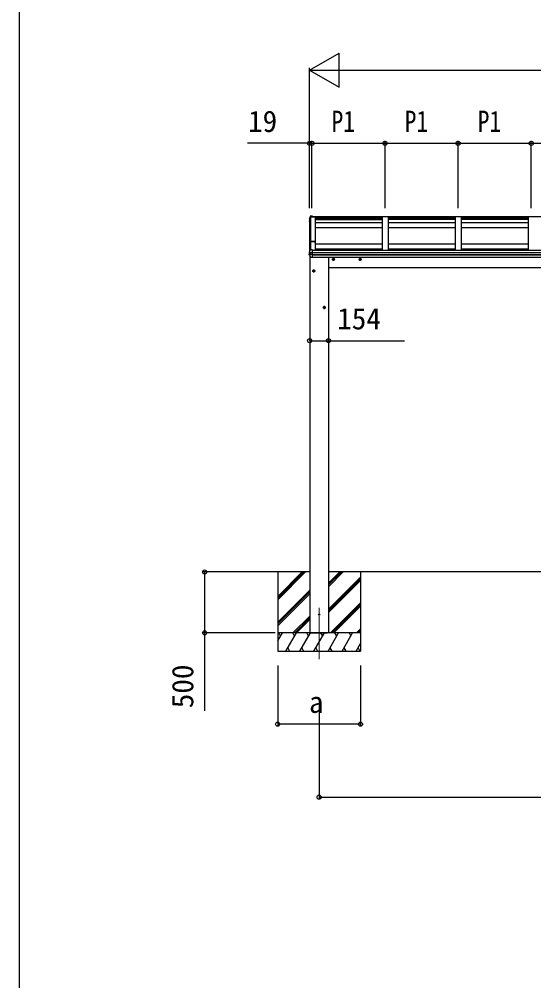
# Model space of a CAD drawing. Units: millimetres, scale not verified. Extents: x -700 to 700, y -1044 to 1038.
# Drawn here: x -700 to -488.8, y 285.2 to 680.2 of the extents above; entities that cross this region are included whole.
import ezdxf
from ezdxf.enums import TextEntityAlignment as Align

# ---------------------------------------------------------------- set-up
doc = ezdxf.new("R2010")
doc.units = ezdxf.units.MM
doc.header["$LTSCALE"] = 6
for name, color, linetype in [('0-3_YKK_11', 7, 'Continuous'), ('0-6_YKK_13', 4, 'Continuous'), ('0-7_YKK_A1', 4, 'Continuous'), ('0-8_YKK_D', 6, 'Continuous'), ('0-9_YKK_ZWAK', 7, 'Continuous')]:
    doc.layers.add(name, color=color, linetype=linetype)
doc.layers.add('0-5_YKK_12', color=2, linetype='Continuous', lineweight=18)
doc.styles.add('ＭＳ ゴシック', font='')
doc.styles.get('ＭＳ ゴシック').set_extended_font_data('MS Gothic')

msp = doc.modelspace()

# ---------------------------------------------------------------- linework, layer by layer
at = {"layer": '0-3_YKK_11'}
msp.add_line((-578.57, 588.729), (-578.57, 588.829), dxfattribs=at)
for points in [[(-578.619, 588.879), (-579.535, 588.889), (-580.335, 588.889), (-580.335, 588.844), (-580.29, 588.844), (-580.29, 588.729), (-580.245, 588.729), (-580.245, 588.829), (-579.807, 588.829), (-579.807, 588.729), (-579.762, 588.729), (-579.762, 588.814), (-579.535, 588.814), (-578.92, 588.829), (-578.92, 588.729)], [(-578.87, 588.679), (-578.807, 588.679), (-578.807, 588.724), (-578.875, 588.724), (-578.875, 588.834), (-578.615, 588.834), (-578.615, 588.724), (-578.682, 588.724), (-578.682, 588.679), (-578.62, 588.679)]]:
    msp.add_lwpolyline(points, dxfattribs=at)
for centre, start, end in [((-578.87, 588.729), 180.00001, 269.99999), ((-578.62, 588.729), 270.00001, 359.99999), ((-578.62, 588.829), 359.99998, 89.40627)]:
    msp.add_arc(centre, 0.05, start, end, dxfattribs=at)
at = {"layer": '0-5_YKK_12'}
for p, q in [((-580.77, 585.49), (-580.77, 585.02)), ((-576.895, 438.426), (-576.895, 417.372))]:
    msp.add_line(p, q, dxfattribs=at)
at = {"layer": '0-6_YKK_13'}
for p, q in [((-580.914, 597.279), (-580.914, 597.077)), ((-580.911, 597.296), (-580.912, 597.293)), ((-580.893, 598.227), (-580.893, 598.026)), ((-580.77, 597.158), (-580.861, 597.141)), ((-580.841, 597.962), (-580.77, 597.948)), ((-580.77, 597.359), (-580.827, 597.352)), ((-580.812, 597.074), (-580.77, 597.082)), ((-580.77, 598.042), (-580.798, 598.047)), ((-580.77, 598.024), (-580.798, 598.03)), ((-580.429, 599.029), (-580.369, 599.032)), ((-580.361, 599.043), (-580.38, 599.167)), ((-580.369, 599.032), (-580.38, 599.106)), ((-579.67, 599.328), (-580.378, 599.289)), ((-579.82, 599.073), (-580.361, 599.043)), ((-580.361, 599.043), (-580.361, 599.021)), ((-580.361, 599.024), (-579.82, 599.024)), ((-579.82, 599.185), (-579.82, 599.024)), ((-579.82, 599.185), (-579.67, 599.185)), ((-579.67, 599.328), (-579.67, 599.328)), ((-579.67, 599.328), (-579.67, 599.206)), ((-579.67, 599.185), (-579.67, 599.206)), ((-580.898, 584.331), (-580.898, 584.656)), ((-579.67, 585.484), (-579.67, 585.5)), ((-579.67, 585.45), (-579.67, 585.484)), ((-579.67, 584.339), (-579.67, 585.45)), ((-580.922, 583.403), (-580.922, 583.729)), ((-580.52, 583.848), (-580.881, 583.778)), ((-580.855, 584.281), (-580.858, 584.282)), ((-580.855, 584.281), (-580.855, 584.281)), ((-580.492, 584.234), (-580.811, 584.274)), ((-580.52, 584.238), (-580.52, 583.548)), ((-579.67, 584.234), (-580.409, 584.23)), ((-579.67, 583.541), (-580.409, 583.552)), ((-580.289, 582.381), (-580.288, 582.38)), ((-579.67, 582.326), (-580.249, 582.358)), ((-579.67, 584.276), (-579.67, 584.339)), ((-579.67, 584.234), (-579.67, 584.276)), ((-579.67, 583.541), (-579.67, 584.234)), ((-579.67, 583.446), (-579.67, 583.541)), ((-579.67, 583.37), (-579.67, 583.446)), ((-579.67, 582.346), (-579.67, 583.37)), ((-579.67, 582.326), (-579.67, 582.346)), ((-571.595, 581.514), (-570.445, 581.514)), ((-571.02, 580.888), (-571.02, 582.139)), ((-560.595, 581.514), (-559.445, 581.514)), ((-560.02, 580.888), (-560.02, 582.139)), ((-579.67, 576.764), (-578.52, 576.764)), ((-579.095, 576.138), (-579.095, 577.389)), ((-575.32, 561.764), (-574.17, 561.764)), ((-574.745, 561.138), (-574.745, 562.389))]:
    msp.add_line(p, q, dxfattribs=at)
for points in [[(-580.912, 597.295), (-580.913, 597.286), (-580.913, 597.28)], [(-580.905, 597.045), (-580.832, 596.918), (-580.77, 596.812)], [(-580.51, 599.229), (-580.722, 598.698), (-580.89, 598.251), (-580.893, 598.238), (-580.893, 598.234)], [(-580.893, 598.235), (-580.893, 598.229), (-580.893, 598.226)], [(-580.51, 599.05), (-580.56, 598.926), (-580.609, 598.801), (-580.657, 598.676), (-580.705, 598.551), (-580.752, 598.425), (-580.799, 598.3), (-580.845, 598.174), (-580.89, 598.047)], [(-579.67, 599.206), (-580.38, 599.167), (-580.38, 599.106), (-580.436, 599.103)], [(-580.365, 599.021), (-580.369, 599.049), (-580.369, 599.032)], [(-580.896, 584.672), (-580.898, 584.662), (-580.898, 584.656)], [(-580.502, 585.713), (-580.553, 585.584), (-580.604, 585.454), (-580.655, 585.325), (-580.704, 585.195), (-580.753, 585.065), (-580.801, 584.934), (-580.849, 584.803), (-580.896, 584.672)], [(-579.67, 585.5), (-580.37, 585.466), (-580.37, 585.748), (-580.458, 585.744)], [(-580.731, 584.269), (-580.793, 584.272), (-580.855, 584.281)], [(-580.492, 584.234), (-580.48, 584.233), (-580.472, 584.232)], [(-571.02, 581.138), (-571.345, 581.326), (-571.345, 581.701), (-571.02, 581.889)], [(-571.02, 581.138), (-570.695, 581.326), (-570.695, 581.701), (-571.02, 581.889)], [(-560.02, 581.138), (-560.345, 581.326), (-560.345, 581.701), (-560.02, 581.889)], [(-560.02, 581.138), (-559.695, 581.326), (-559.695, 581.701), (-560.02, 581.889)], [(-579.095, 576.388), (-579.42, 576.576), (-579.42, 576.951), (-579.095, 577.139)], [(-579.095, 576.388), (-578.77, 576.576), (-578.77, 576.951), (-579.095, 577.139)], [(-574.745, 561.388), (-575.07, 561.576), (-575.07, 561.951), (-574.745, 562.139)], [(-574.745, 561.388), (-574.42, 561.576), (-574.42, 561.951), (-574.745, 562.139)]]:
    msp.add_lwpolyline(points, dxfattribs=at)
for centre, radius in [((-571.02, 581.514), 0.425), ((-571.02, 581.514), 0.385), ((-571.02, 581.514), 0.325), ((-560.02, 581.514), 0.425), ((-560.02, 581.514), 0.385), ((-560.02, 581.514), 0.325), ((-579.095, 576.764), 0.425), ((-579.095, 576.764), 0.385), ((-579.095, 576.764), 0.325), ((-574.745, 561.764), 0.425), ((-574.745, 561.764), 0.385), ((-574.745, 561.764), 0.325), ((-576.895, 435.629), 0.25)]:
    msp.add_circle(centre, radius, dxfattribs=at)
for centre, radius, start, end in [((-580.849, 597.077), 0.0648, 100.8784, 209.72862), ((-580.848, 597.282), 0.0649, 99.76805, 169.97457), ((-580.829, 598.026), 0.0648, 160.55137, 259.11062), ((-580.826, 597.235), 0.116, 92.65141, 119.69627), ((-580.81, 597.059), 0.015, 100.87832, 209.80871), ((-559.182, 609.49), 24.952, 209.85327, 210.09589), ((-559.182, 609.472), 24.952, 209.85327, 210.09589), ((-580.795, 598.045), 0.015, 160.48478, 259.11069), ((-557.323, 589.701), 24.926, 158.04646, 160.43093), ((-580.795, 598.062), 0.015, 212.93591, 259.04607), ((-580.399, 599.16), 0.131, 80.76, 148.16555), ((-580.431, 599.019), 0.085, 92.9577, 157.99775), ((-580.428, 599.014), 0.015, 92.95769, 158.00506), ((-580.455, 585.694), 0.05, 92.95955, 157.94622), ((-580.872, 583.729), 0.0499, 100.914, 179.94879), ((-580.872, 583.403), 0.05, 180, 210.67851), ((-561.175, 595.088), 22.952, 210.67556, 213.61643), ((-580.848, 584.331), 0.05, 180, 258.54639), ((-580.537, 584.365), 0.819, 271.41275, 274.51688), ((-580.246, 582.407), 0.05, 213.61937, 266.89265)]:
    msp.add_arc(centre, radius, start, end, dxfattribs=at)
for centre, major_axis, ratio, start_param, end_param in [((-580.47, 583.558), (0.05, 0.0097), 0.067217, 3.1284981, 3.4826308), ((-580.477, 584.61), (-0.498, 0.106), 0.734427, 1.7356015, 1.8609052), ((-580.477, 583.171), (0.499, 0.098), 0.736539, 1.29146, 1.4167637)]:
    msp.add_ellipse(centre, major_axis=major_axis, ratio=ratio, start_param=start_param, end_param=end_param, dxfattribs=at)
at = {"layer": '0-7_YKK_A1'}
for p, q in [((-580.77, 598.094), (-580.414, 599.021)), ((-580.77, 598.094), (-580.77, 585.02)), ((-580.414, 599.021), (-578.57, 599.021)), ((-580.368, 599.021), (-580.368, 585.466)), ((-580.335, 585.468), (-580.335, 599.021)), ((-579.82, 599.1), (-309.82, 599.1)), ((-578.57, 599.021), (-578.57, 585.349)), ((-578.57, 598.748), (-551.07, 598.748)), ((-578.57, 598.246), (-551.07, 598.246)), ((-578.57, 598.003), (-551.07, 598.003)), ((-578.57, 597.927), (-551.07, 597.927)), ((-551.07, 596.579), (-578.57, 596.579)), ((-548.57, 599.021), (-551.07, 599.021)), ((-551.07, 599.021), (-551.07, 585.349)), ((-548.57, 599.021), (-551.07, 599.021)), ((-548.57, 599.021), (-548.57, 585.349)), ((-521.07, 598.748), (-548.57, 598.748)), ((-521.07, 598.246), (-548.57, 598.246)), ((-521.07, 598.003), (-548.57, 598.003)), ((-521.07, 597.927), (-548.57, 597.927)), ((-521.07, 596.579), (-548.57, 596.579)), ((-518.57, 599.021), (-521.07, 599.021)), ((-521.07, 599.021), (-521.07, 585.349)), ((-518.57, 599.021), (-518.57, 585.349)), ((-491.07, 598.748), (-518.57, 598.748)), ((-491.07, 598.246), (-518.57, 598.246)), ((-491.07, 598.003), (-518.57, 598.003)), ((-491.07, 597.927), (-518.57, 597.927)), ((-491.07, 596.579), (-518.57, 596.579)), ((-488.57, 599.021), (-491.07, 599.021)), ((-491.07, 599.021), (-491.07, 585.349)), ((-551.07, 594.454), (-578.57, 594.454)), ((-521.07, 594.454), (-548.57, 594.454)), ((-491.07, 594.454), (-518.57, 594.454)), ((-579.67, 585.349), (-309.97, 585.349)), ((-551.07, 587.794), (-578.57, 587.794)), ((-551.07, 585.668), (-578.57, 585.668)), ((-521.07, 587.794), (-548.57, 587.794)), ((-521.07, 585.668), (-548.57, 585.668)), ((-491.07, 587.794), (-518.57, 587.794)), ((-491.07, 585.668), (-518.57, 585.668)), ((-580.77, 584.269), (-580.77, 583.8)), ((-579.67, 584.372), (-309.97, 584.372)), ((-579.67, 584.327), (-309.97, 584.327)), ((-579.67, 583.465), (-309.97, 583.465)), ((-579.67, 583.367), (-309.97, 583.367)), ((-579.67, 582.466), (-309.97, 582.466)), ((-573.045, 578.129), (-316.595, 578.129)), ((-580.745, 453.129), (-607.723, 453.129)), ((-593.895, 453.129), (-593.895, 420.629)), ((-593.895, 443.08), (-583.846, 453.129)), ((-593.895, 442.373), (-583.139, 453.129)), ((-593.895, 441.665), (-582.432, 453.129)), ((-316.595, 453.129), (-573.045, 453.129)), ((-573.045, 447.097), (-567.013, 453.129)), ((-573.045, 447.804), (-567.72, 453.129)), ((-573.045, 437.905), (-559.895, 451.055)), ((-573.045, 437.198), (-559.895, 450.347)), ((-573.02, 448.536), (-568.427, 453.129)), ((-559.895, 453.129), (-559.895, 420.629)), ((-573.045, 436.491), (-559.895, 449.64)), ((-593.895, 432.473), (-580.745, 445.623)), ((-593.895, 431.766), (-580.745, 444.916)), ((-593.895, 431.059), (-580.745, 444.209)), ((-572.214, 428.129), (-559.895, 440.448)), ((-571.507, 428.129), (-559.895, 439.741)), ((-570.8, 428.129), (-559.895, 439.034)), ((-587.633, 428.129), (-580.745, 435.016)), ((-586.926, 428.129), (-580.745, 434.309)), ((-586.218, 428.129), (-580.745, 433.602)), ((-559.895, 428.129), (-593.895, 428.129)), ((-593.895, 424.825), (-591.987, 428.129)), ((-592.737, 426.83), (-593.487, 428.129)), ((-590.544, 420.629), (-586.214, 428.129)), ((-586.964, 426.829), (-587.714, 428.129)), ((-584.77, 420.629), (-580.44, 428.129)), ((-581.19, 426.829), (-581.94, 428.129)), ((-573.02, 428.129), (-580.77, 428.129)), ((-580.27, 428.129), (-573.52, 428.129)), ((-578.997, 420.629), (-574.667, 428.129)), ((-575.417, 426.829), (-576.167, 428.129)), ((-573.223, 420.629), (-568.893, 428.129)), ((-569.643, 426.83), (-570.393, 428.129)), ((-567.45, 420.629), (-563.12, 428.129)), ((-564.62, 428.129), (-563.87, 426.83)), ((-561.608, 428.129), (-559.895, 429.841)), ((-560.901, 428.129), (-559.895, 429.134)), ((-560.193, 428.129), (-559.895, 428.427)), ((-561.676, 420.629), (-559.895, 423.714)), ((-593.895, 420.629), (-559.895, 420.629)), ((-589.794, 421.928), (-589.044, 420.629)), ((-584.02, 421.928), (-583.27, 420.629)), ((-578.247, 421.928), (-577.497, 420.629)), ((-572.473, 421.928), (-571.723, 420.629)), ((-566.7, 421.928), (-565.95, 420.629)), ((-560.926, 421.928), (-560.176, 420.629))]:
    msp.add_line(p, q, dxfattribs=at)
for points in [[(-579.82, 599.021), (-579.82, 599.185), (-309.82, 599.185)], [(-580.745, 583.095), (-580.745, 453.129), (-580.745, 428.129)], [(-573.045, 582.473), (-573.045, 453.129), (-573.045, 428.129)]]:
    msp.add_lwpolyline(points, dxfattribs=at)
at = {"layer": '0-8_YKK_D'}
for p, q in [((-580.77, 659.185), (-568.645, 666.185)), ((-568.645, 652.185), (-568.645, 666.185)), ((-580.77, 602.507), (-580.77, 660.185)), ((-580.77, 659.185), (-568.645, 652.185)), ((-580.77, 659.185), (-556.521, 659.185)), ((-566.77, 659.185), (-322.87, 659.185)), ((-580.77, 629.185), (-606.229, 629.185)), ((-580.77, 608.896), (-580.77, 630.185)), ((-579.82, 629.185), (-580.77, 629.185)), ((-579.82, 602.507), (-579.82, 630.185)), ((-579.82, 608.896), (-579.82, 630.185)), ((-579.82, 629.185), (-549.82, 629.185)), ((-579.82, 629.185), (-576.42, 629.185)), ((-549.82, 602.507), (-549.82, 630.185)), ((-549.82, 602.507), (-549.82, 630.185)), ((-549.82, 629.185), (-519.82, 629.185)), ((-519.82, 602.507), (-519.82, 630.185)), ((-519.82, 602.507), (-519.82, 630.185)), ((-519.82, 629.185), (-489.82, 629.185)), ((-489.82, 602.507), (-489.82, 630.185)), ((-489.82, 602.507), (-489.82, 630.185)), ((-489.82, 629.185), (-459.82, 629.185)), ((-580.745, 548.137), (-580.745, 549.129)), ((-573.045, 548.137), (-573.045, 549.129)), ((-594.895, 453.129), (-624.895, 453.129)), ((-594.895, 428.129), (-624.895, 428.129)), ((-593.895, 414.679), (-593.895, 389.629)), ((-559.895, 414.679), (-559.895, 389.629)), ((-576.895, 401.415), (-576.895, 359.629)), ((-559.895, 390.629), (-593.895, 390.629)), ((-576.895, 360.629), (-312.745, 360.629))]:
    msp.add_line(p, q, dxfattribs=at)
for points in [[(-580.745, 548.129), (-573.045, 548.129), (-541.849, 548.129)], [(-623.895, 453.129), (-623.895, 428.129), (-623.895, 396.047)]]:
    msp.add_lwpolyline(points, dxfattribs=at)
for centre in [(-580.77, 629.185), (-579.82, 629.185), (-579.82, 629.185), (-549.82, 629.185), (-549.82, 629.185), (-519.82, 629.185), (-519.82, 629.185), (-489.82, 629.185), (-489.82, 629.185), (-580.745, 548.129), (-573.045, 548.129), (-623.895, 453.129), (-623.895, 428.129), (-593.895, 390.629), (-559.895, 390.629), (-576.895, 360.629)]:
    msp.add_circle(centre, 0.85, dxfattribs=at)
at = {"layer": '0-9_YKK_ZWAK'}
msp.add_line((-700, 996.4), (-700, -1043.6), dxfattribs=at)

# ---------------------------------------------------------------- texts
at = {"layer": '0-8_YKK_D', "style": 'ＭＳ ゴシック'}
for s, p in [('19', (-606.07, 631.185)), ('154', (-569.486, 550.129)), ('a', (-581.054, 392.629))]:
    msp.add_text(s, height=8.798, dxfattribs=at).set_placement(p, align=Align.BOTTOM_LEFT)
at = {"layer": '0-8_YKK_D', "style": 'ＭＳ ゴシック', "width": 0.8}
for p in [(-571.747, 631.185), (-541.747, 631.185), (-511.747, 631.185)]:
    msp.add_text('P1', height=8.798, dxfattribs=at).set_placement(p, align=Align.BOTTOM_LEFT)
at = {"layer": '0-8_YKK_D', "style": 'ＭＳ ゴシック'}
msp.add_text('500', height=8.798, rotation=90, dxfattribs=at).set_placement((-625.895, 397.16), align=Align.BOTTOM_LEFT)

doc.saveas('drawing.dxf')
